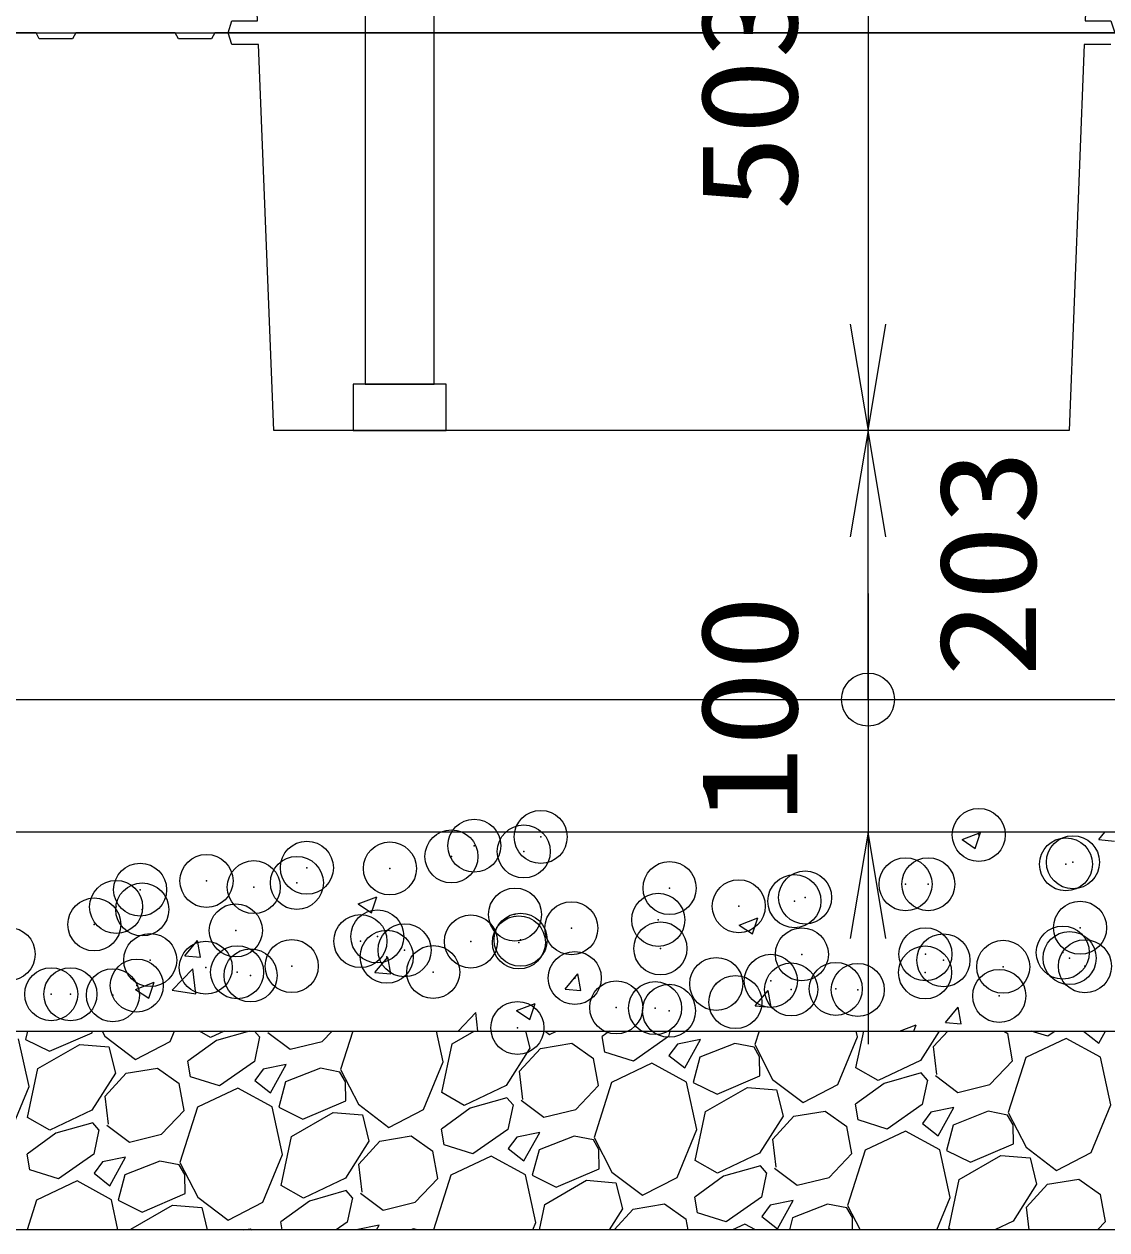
# Model space of a CAD drawing. Units: millimetres at full size. Extents: x 37600 to 71200, y 0 to 23760.
# Drawn here: x 58762 to 59579, y 6151 to 7060 of the extents above; entities that cross this region are included whole.
import ezdxf
from ezdxf.enums import TextEntityAlignment as Align

# ---------------------------------------------------------------- set-up
doc = ezdxf.new("R2010")
doc.units = ezdxf.units.MM
doc.header["$LTSCALE"] = 80.0044
doc.header["$PDMODE"] = 32
doc.header["$PDSIZE"] = 40
doc.linetypes.add('DASHED_SPACED', pattern=[12, 6, -6])
for name, color, linetype, lineweight in [('0_2', 4, 'Continuous', 13), ('FRP', 4, 'DASHED_SPACED', 13), ('寸法', 6, 'Continuous', 13), ('ﾊｯﾁﾝｸﾞ', 4, 'Continuous', 9)]:
    doc.layers.add(name, color=color, linetype=linetype, lineweight=lineweight)
doc.styles.add('ＭＳ ゴシック', font='')
doc.styles.get('ＭＳ ゴシック').set_extended_font_data('MS Gothic')

# ---------------------------------------------------------------- blocks, each defined once
blk = doc.blocks.new('open_arrow')
at = {"color": 0, "linetype": 'Continuous', "lineweight": -2}
blk.add_lwpolyline([(7.5, 1.25), (0, 0), (7.5, -1.25)], dxfattribs=at)
blk = doc.blocks.new('dimension_origin')
at = {"color": 0, "linetype": 'Continuous', "lineweight": -2}
blk.add_circle((0, 0), 1.25, dxfattribs=at)

msp = doc.modelspace()

# ---------------------------------------------------------------- linework, layer by layer
at = {"layer": '0_2', "color": 3}
for points in [[(58397, 7054), (62003, 7054), (62003, 9510), (58397, 9510)], [(59562.24, 7063), (59581.52, 7063), (59584.52, 7054), (58915.48, 7054), (58918.48, 7063), (58937.76, 7063), (58930, 7257), (59570, 7257)]]:
    msp.add_lwpolyline(points, close=True, dxfattribs=at)
for points in [[(59581.52, 7045), (59561.52, 7045), (59550, 6754), (58950, 6754), (58938.48, 7045), (58918.48, 7045), (58915.48, 7054), (58905.62, 7054), (58903.12, 7049.5), (58878.12, 7049.5), (58875.62, 7054), (58800.62, 7054), (58798.12, 7049.5), (58773.12, 7049.5), (58770.62, 7054), (58734.96, 7054)], [(58754.96, 6551), (59745.04, 6551)]]:
    msp.add_lwpolyline(points, dxfattribs=at)
at = {"layer": '0_2', "color": 7}
for points in [[(58250, 7034), (58250, 6884), (58500, 6884), (58500, 6301), (60000, 6301), (60000, 6884), (62150, 6884), (62150, 7034), (59850, 7034), (59850, 6451), (58650, 6451), (58650, 7034)], [(58500, 6301), (60000, 6301), (60000, 6151), (58500, 6151)]]:
    msp.add_lwpolyline(points, close=True, dxfattribs=at)
at = {"layer": 'FRP'}
msp.add_lwpolyline([(59019, 10140), (59019, 6789), (59071, 6789), (59071, 10260), (59019, 10260), (59019, 10172), (59034, 10172), (59034, 10185)], dxfattribs=at)
msp.add_lwpolyline([(59010, 6754), (59080, 6754), (59080, 6789), (59010, 6789)], close=True, dxfattribs=at)
at = {"layer": '寸法'}
for p, q in [((59398.33, 7257), (59398.33, 6754)), ((59398.33, 6551), (59398.33, 6754)), ((59398.33, 6631), (59398.33, 6291))]:
    msp.add_line(p, q, dxfattribs=at)
at = {"layer": 'ﾊｯﾁﾝｸﾞ'}
for p, q in [((59469.27, 6445.42), (59483.27, 6450.8)), ((59479.22, 6438.71), (59483.27, 6450.8)), ((59572.4, 6445.38), (59577.11, 6451)), ((59469.27, 6445.42), (59479.22, 6438.71)), ((59572.4, 6445.38), (59584.35, 6444.33)), ((59013.8, 6396.93), (59027.8, 6402.31)), ((59013.8, 6396.93), (59023.75, 6390.22)), ((59023.75, 6390.22), (59027.8, 6402.31)), ((59301.22, 6380.92), (59315.23, 6386.29)), ((59311.17, 6374.21), (59315.23, 6386.29)), ((59301.22, 6380.92), (59311.17, 6374.21)), ((58882.89, 6357.69), (58892.53, 6369.18)), ((58894.84, 6356.65), (58892.53, 6369.18)), ((58882.89, 6357.69), (58894.84, 6356.65)), ((59026.34, 6345.14), (59035.98, 6356.63)), ((59038.29, 6344.1), (59035.98, 6356.63)), ((58873.42, 6331.75), (58888.99, 6347.98)), ((58891.18, 6328.96), (58888.97, 6347.96)), ((59026.34, 6345.14), (59038.29, 6344.1)), ((59169.79, 6332.59), (59179.43, 6344.08)), ((59181.74, 6331.54), (59179.43, 6344.08)), ((58845.75, 6332.43), (58859.76, 6337.8)), ((58845.75, 6332.43), (58855.7, 6325.72)), ((58855.7, 6325.72), (58859.76, 6337.8)), ((58873.39, 6331.72), (58891.18, 6328.96)), ((59169.79, 6332.59), (59181.74, 6331.55)), ((59313.24, 6320.04), (59322.88, 6331.53)), ((59325.2, 6318.99), (59322.88, 6331.53)), ((59133.18, 6316.41), (59147.18, 6321.79)), ((59143.13, 6309.7), (59147.18, 6321.79)), ((59089.13, 6301), (59102.44, 6314.88)), ((59104.03, 6301), (59102.42, 6314.85)), ((59133.18, 6316.41), (59143.13, 6309.7)), ((59313.24, 6320.04), (59325.2, 6319)), ((59456.69, 6307.49), (59466.34, 6318.98)), ((59468.65, 6306.44), (59466.34, 6318.98)), ((59422.19, 6301), (59434.61, 6305.77)), ((59433.01, 6301), (59434.61, 6305.77)), ((59456.69, 6307.49), (59468.65, 6306.44)), ((58765.34, 6259.1), (58757.54, 6295.01)), ((58764.27, 6301), (58762.58, 6294.68)), ((58762.58, 6294.68), (58780.68, 6285.73)), ((58780.68, 6285.73), (58813.09, 6299.6)), ((58813.09, 6299.6), (58813.06, 6301)), ((58820.6, 6301), (58822.65, 6297.03)), ((58822.65, 6297.03), (58845.65, 6279.6)), ((58871.81, 6293.09), (58875.06, 6301)), ((58906.88, 6293.94), (58885.25, 6278.21)), ((58902.36, 6296.17), (58893.91, 6301)), ((58912.51, 6301), (58902.36, 6296.17)), ((58931.57, 6301), (58906.88, 6293.94)), ((58939.34, 6296.51), (58935.4, 6301)), ((58939.34, 6296.51), (58935.43, 6278.09)), ((58945.41, 6300.01), (58962.48, 6287.24)), ((58946.62, 6300.71), (58946.58, 6301)), ((58986.59, 6293.08), (58994.14, 6301)), ((59009.62, 6301), (59000.4, 6271.95)), ((59077.83, 6277.85), (59072.8, 6301)), ((59084.54, 6291.43), (59101.12, 6301)), ((59139.83, 6301), (59143.07, 6288.04)), ((59154.65, 6301), (59158.14, 6298.35)), ((59158.14, 6298.35), (59163.27, 6301)), ((59203.28, 6301), (59197.73, 6296.97)), ((59199.7, 6285.17), (59197.73, 6296.97)), ((59247.92, 6296.84), (59221.43, 6278.32)), ((59248.8, 6301), (59247.92, 6296.84)), ((59271.89, 6294.52), (59254.54, 6290.97)), ((59260.01, 6273.11), (59271.89, 6294.52)), ((59316.16, 6301), (59312.89, 6290.71)), ((59375.54, 6260.6), (59390.31, 6296.61)), ((59389.2, 6273.34), (59395.08, 6301)), ((59390.31, 6296.61), (59389.36, 6301)), ((59451.89, 6301), (59437.8, 6278.76)), ((59447.82, 6289.4), (59458.51, 6301)), ((59500.9, 6301), (59503.7, 6299.03)), ((59507.43, 6278.55), (59503.7, 6299.03)), ((59547.82, 6295.4), (59517.32, 6281.03)), ((59533.92, 6297.08), (59521.47, 6301)), ((59539.53, 6301), (59533.92, 6297.08)), ((59573.76, 6281.28), (59547.82, 6295.4)), ((59560.88, 6301), (59572.49, 6291.86)), ((59572.49, 6291.86), (59577.57, 6301)), ((58772.05, 6272.67), (58803.57, 6290.87)), ((58803.57, 6290.87), (58825.64, 6289.06)), ((58825.64, 6289.06), (58830.59, 6269.29)), ((58845.65, 6279.6), (58871.81, 6293.09)), ((58962.48, 6287.24), (58986.59, 6293.08)), ((59076.71, 6254.58), (59084.54, 6291.43)), ((59143.07, 6288.04), (59125.31, 6260.01)), ((59135.34, 6270.64), (59151.24, 6287.91)), ((59151.24, 6287.91), (59174.84, 6291.83)), ((59174.84, 6291.83), (59191.21, 6280.27)), ((59221.43, 6278.32), (59199.7, 6285.17)), ((59254.54, 6290.97), (59248.16, 6282.43)), ((59297.78, 6291.68), (59271.43, 6281.32)), ((59312.38, 6288.8), (59297.78, 6291.68)), ((59316.58, 6281.52), (59312.38, 6288.8)), ((59312.89, 6290.71), (59326.38, 6264.55)), ((59450.35, 6268.23), (59447.82, 6289.4)), ((58887.21, 6266.41), (58885.25, 6278.21)), ((58935.43, 6278.09), (58908.95, 6259.56)), ((58959.41, 6275.76), (58942.06, 6272.21)), ((58947.52, 6254.35), (58959.41, 6275.76)), ((59063.05, 6241.84), (59077.83, 6277.85)), ((59194.95, 6259.79), (59191.21, 6280.27)), ((59235.33, 6276.65), (59204.83, 6262.27)), ((59261.27, 6262.52), (59235.33, 6276.65)), ((59248.16, 6282.43), (59260.01, 6273.11)), ((59271.43, 6281.32), (59266.31, 6262.2)), ((59316.82, 6267.11), (59316.58, 6281.52)), ((59437.8, 6278.76), (59406.09, 6263.69)), ((59490.32, 6260.59), (59507.43, 6278.55)), ((59517.32, 6281.03), (59504.14, 6239.47)), ((59581.56, 6245.37), (59573.76, 6281.28)), ((58764.23, 6235.82), (58772.05, 6272.67)), ((58830.59, 6269.29), (58812.83, 6241.25)), ((58822.85, 6251.89), (58838.75, 6269.15)), ((58838.75, 6269.15), (58862.35, 6273.07)), ((58862.35, 6273.07), (58878.72, 6261.51)), ((58942.06, 6272.21), (58935.67, 6263.68)), ((58985.29, 6272.93), (58958.94, 6262.56)), ((58999.89, 6270.04), (58985.29, 6272.93)), ((59004.09, 6262.77), (58999.89, 6270.04)), ((59000.41, 6271.95), (59013.89, 6245.79)), ((59137.86, 6249.47), (59135.34, 6270.64)), ((59284.41, 6253.25), (59316.82, 6267.11)), ((59406.09, 6263.69), (59389.2, 6273.34)), ((59438.36, 6269.39), (59410.61, 6261.45)), ((59443.08, 6264.03), (59438.36, 6269.39)), ((59449.14, 6267.53), (59466.21, 6254.75)), ((58750.57, 6223.09), (58765.34, 6259.1)), ((58882.46, 6241.04), (58878.72, 6261.51)), ((58908.95, 6259.56), (58887.21, 6266.41)), ((58922.85, 6257.89), (58892.35, 6243.51)), ((58948.78, 6243.76), (58922.85, 6257.89)), ((58935.67, 6263.68), (58947.52, 6254.35)), ((58958.94, 6262.56), (58953.82, 6243.44)), ((59004.33, 6248.35), (59004.09, 6262.77)), ((59125.31, 6260.01), (59093.6, 6244.93)), ((59177.84, 6241.83), (59194.95, 6259.79)), ((59204.83, 6262.27), (59191.65, 6220.71)), ((59269.07, 6226.61), (59261.27, 6262.52)), ((59266.31, 6262.2), (59284.41, 6253.25)), ((59275.78, 6240.18), (59307.31, 6258.38)), ((59307.31, 6258.38), (59329.37, 6256.57)), ((59326.38, 6264.55), (59349.38, 6247.11)), ((59349.38, 6247.11), (59375.54, 6260.6)), ((59410.61, 6261.45), (59388.98, 6245.72)), ((59443.08, 6264.03), (59439.16, 6245.6)), ((59466.21, 6254.75), (59490.32, 6260.59)), ((58825.38, 6230.71), (58822.85, 6251.89)), ((58971.92, 6234.49), (59004.33, 6248.35)), ((59093.6, 6244.93), (59076.71, 6254.58)), ((59125.88, 6250.63), (59098.13, 6242.69)), ((59130.59, 6245.27), (59125.88, 6250.63)), ((59136.65, 6248.77), (59153.72, 6235.99)), ((59329.37, 6256.57), (59334.32, 6236.8)), ((58812.83, 6241.25), (58781.11, 6226.17)), ((58865.35, 6223.08), (58882.46, 6241.04)), ((58892.35, 6243.51), (58879.16, 6201.95)), ((58956.58, 6207.85), (58948.78, 6243.76)), ((58953.82, 6243.44), (58971.92, 6234.49)), ((58963.3, 6221.43), (58994.82, 6239.63)), ((58994.82, 6239.63), (59016.88, 6237.82)), ((59013.89, 6245.79), (59036.89, 6228.35)), ((59036.89, 6228.35), (59063.05, 6241.84)), ((59098.13, 6242.69), (59076.49, 6226.97)), ((59130.59, 6245.27), (59126.68, 6226.84)), ((59153.72, 6235.99), (59177.84, 6241.83)), ((59267.96, 6203.34), (59275.78, 6240.18)), ((59342.48, 6236.66), (59366.08, 6240.59)), ((59366.08, 6240.59), (59382.45, 6229.03)), ((59390.94, 6233.93), (59388.98, 6245.72)), ((59439.16, 6245.6), (59412.68, 6227.08)), ((59445.79, 6239.73), (59439.4, 6231.19)), ((59463.14, 6243.28), (59445.79, 6239.73)), ((59451.25, 6221.86), (59463.14, 6243.28)), ((59489.02, 6240.44), (59462.68, 6230.08)), ((59503.62, 6237.55), (59489.02, 6240.44)), ((59504.14, 6239.47), (59517.62, 6213.3)), ((59566.78, 6209.36), (59581.56, 6245.37)), ((58781.11, 6226.17), (58764.23, 6235.82)), ((58813.39, 6231.87), (58785.64, 6223.94)), ((58818.1, 6226.51), (58813.39, 6231.87)), ((59016.88, 6237.82), (59021.83, 6218.04)), ((59334.32, 6236.8), (59316.56, 6208.76)), ((59326.58, 6219.4), (59342.48, 6236.66)), ((59412.68, 6227.08), (59390.94, 6233.93)), ((59439.4, 6231.19), (59451.25, 6221.86)), ((59462.68, 6230.08), (59457.55, 6210.95)), ((59507.82, 6230.28), (59503.62, 6237.55)), ((59508.06, 6215.87), (59507.82, 6230.28)), ((58785.64, 6223.94), (58764, 6208.21)), ((58818.1, 6226.51), (58814.19, 6208.09)), ((58824.16, 6230.01), (58841.24, 6217.24)), ((58841.24, 6217.24), (58865.35, 6223.08)), ((58955.47, 6184.58), (58963.3, 6221.43)), ((59029.99, 6217.91), (59053.59, 6221.83)), ((59053.59, 6221.83), (59069.97, 6210.27)), ((59078.45, 6215.17), (59076.49, 6226.97)), ((59126.68, 6226.84), (59100.19, 6208.32)), ((59150.65, 6224.52), (59133.3, 6220.97)), ((59138.76, 6203.11), (59150.65, 6224.52)), ((59176.54, 6221.68), (59150.19, 6211.32)), ((59191.14, 6218.8), (59176.54, 6221.68)), ((59254.3, 6190.6), (59269.07, 6226.61)), ((59386.19, 6208.55), (59382.45, 6229.03)), ((59426.58, 6225.4), (59396.08, 6211.03)), ((59452.51, 6211.28), (59426.58, 6225.4)), ((59021.83, 6218.04), (59004.07, 6190.01)), ((59014.09, 6200.64), (59029.99, 6217.91)), ((59100.19, 6208.32), (59078.45, 6215.17)), ((59133.3, 6220.97), (59126.91, 6212.43)), ((59126.91, 6212.43), (59138.76, 6203.11)), ((59195.34, 6211.52), (59191.14, 6218.8)), ((59191.65, 6220.71), (59205.14, 6194.55)), ((59329.11, 6198.23), (59326.58, 6219.4)), ((59475.65, 6202), (59508.06, 6215.87)), ((59517.62, 6213.3), (59540.62, 6195.87)), ((58765.97, 6196.41), (58764, 6208.21)), ((58814.19, 6208.09), (58787.7, 6189.56)), ((58838.16, 6205.76), (58820.81, 6202.21)), ((58826.28, 6184.35), (58838.16, 6205.76)), ((58864.05, 6202.93), (58837.7, 6192.56)), ((58878.65, 6200.04), (58864.05, 6202.93)), ((58941.81, 6171.84), (58956.58, 6207.85)), ((59073.7, 6189.79), (59069.97, 6210.27)), ((59114.09, 6206.65), (59083.59, 6192.27)), ((59140.03, 6192.52), (59114.09, 6206.65)), ((59150.19, 6211.32), (59145.06, 6192.2)), ((59195.57, 6197.11), (59195.34, 6211.52)), ((59284.85, 6193.69), (59267.96, 6203.34)), ((59316.56, 6208.76), (59284.85, 6193.69)), ((59369.08, 6190.59), (59386.19, 6208.55)), ((59396.08, 6211.03), (59382.89, 6169.47)), ((59460.31, 6175.37), (59452.51, 6211.28)), ((59457.55, 6210.95), (59475.65, 6202)), ((59467.03, 6188.94), (59498.55, 6207.14)), ((59498.55, 6207.14), (59520.61, 6205.33)), ((59520.61, 6205.33), (59525.56, 6185.56)), ((59540.62, 6195.87), (59566.78, 6209.36)), ((58787.7, 6189.56), (58765.97, 6196.41)), ((58820.81, 6202.21), (58814.43, 6193.68)), ((58882.85, 6192.77), (58878.65, 6200.04)), ((58879.16, 6201.95), (58892.65, 6175.79)), ((59016.62, 6179.47), (59014.09, 6200.64)), ((59163.16, 6183.25), (59195.57, 6197.11)), ((59205.14, 6194.55), (59228.14, 6177.11)), ((59317.12, 6199.39), (59289.37, 6191.45)), ((59321.83, 6194.03), (59317.12, 6199.39)), ((59321.83, 6194.03), (59317.92, 6175.6)), ((59327.89, 6197.53), (59344.97, 6184.75)), ((58801.6, 6187.89), (58771.1, 6173.51)), ((58827.54, 6173.76), (58801.6, 6187.89)), ((58814.43, 6193.68), (58826.28, 6184.35)), ((58837.7, 6192.56), (58832.58, 6173.44)), ((58883.09, 6178.35), (58882.85, 6192.77)), ((59004.07, 6190.01), (58972.36, 6174.93)), ((59056.59, 6171.83), (59073.7, 6189.79)), ((59083.59, 6192.27), (59070.5, 6151)), ((59147.83, 6156.61), (59140.03, 6192.52)), ((59145.06, 6192.2), (59163.16, 6183.25)), ((59154.54, 6170.18), (59186.06, 6188.38)), ((59186.06, 6188.38), (59208.12, 6186.57)), ((59208.12, 6186.57), (59213.07, 6166.8)), ((59228.14, 6177.11), (59254.3, 6190.6)), ((59289.37, 6191.45), (59267.73, 6175.72)), ((59344.97, 6184.75), (59369.08, 6190.59)), ((59459.2, 6152.09), (59467.03, 6188.94)), ((59525.56, 6185.56), (59507.8, 6157.52)), ((59517.82, 6168.16), (59533.72, 6185.42)), ((59533.72, 6185.42), (59557.32, 6189.34)), ((59557.32, 6189.34), (59573.7, 6177.78)), ((58850.68, 6164.49), (58883.09, 6178.35)), ((58892.65, 6175.79), (58915.65, 6158.35)), ((58972.36, 6174.93), (58955.47, 6184.58)), ((59004.63, 6180.63), (58976.88, 6172.69)), ((59009.34, 6175.27), (59004.63, 6180.63)), ((59015.41, 6178.77), (59032.48, 6165.99)), ((59269.7, 6163.93), (59267.73, 6175.72)), ((59317.92, 6175.6), (59291.43, 6157.08)), ((59577.43, 6157.31), (59573.7, 6177.78)), ((58771.1, 6173.51), (58763.96, 6151)), ((58832.48, 6151), (58827.54, 6173.76)), ((58832.58, 6173.44), (58850.68, 6164.49)), ((58842.05, 6151.43), (58873.57, 6169.63)), ((58873.57, 6169.63), (58895.64, 6167.82)), ((58895.64, 6167.82), (58899.85, 6151)), ((58915.65, 6158.35), (58941.81, 6171.84)), ((58976.88, 6172.69), (58955.25, 6156.97)), ((59009.34, 6175.27), (59005.43, 6156.84)), ((59032.48, 6165.99), (59056.59, 6171.83)), ((59150.47, 6151), (59154.54, 6170.18)), ((59213.07, 6166.8), (59203.07, 6151)), ((59206.81, 6151), (59221.24, 6166.66)), ((59221.24, 6166.66), (59244.84, 6170.59)), ((59244.84, 6170.59), (59261.21, 6159.03)), ((59324.54, 6169.73), (59318.16, 6161.19)), ((59341.89, 6173.28), (59324.54, 6169.73)), ((59330.01, 6151.86), (59341.89, 6173.28)), ((59367.78, 6170.44), (59341.43, 6160.08)), ((59382.38, 6167.55), (59367.78, 6170.44)), ((59386.58, 6160.28), (59382.38, 6167.55)), ((59382.89, 6169.47), (59392.41, 6151)), ((59450.32, 6151), (59460.31, 6175.37)), ((59519.87, 6151), (59517.82, 6168.16)), ((59262.67, 6151), (59261.21, 6159.03)), ((59291.43, 6157.08), (59269.7, 6163.93)), ((59318.16, 6161.19), (59330.01, 6151.86)), ((59341.43, 6160.08), (59339, 6151)), ((59386.73, 6151), (59386.58, 6160.28)), ((59507.8, 6157.52), (59494.09, 6151)), ((58841.96, 6151), (58842.05, 6151.43)), ((58927.35, 6151), (58932.35, 6151.83)), ((58932.35, 6151.83), (58933.52, 6151)), ((58956.24, 6151), (58955.25, 6156.97)), ((59005.43, 6156.84), (58997.08, 6151)), ((59029.41, 6154.52), (59012.2, 6151)), ((59027.45, 6151), (59029.41, 6154.52)), ((59055.29, 6151.68), (59053.56, 6151)), ((59058.75, 6151), (59055.29, 6151.68)), ((59145.53, 6151), (59147.83, 6156.61)), ((59305.33, 6155.4), (59295.99, 6151)), ((59313.42, 6151), (59305.33, 6155.4)), ((59461.11, 6151), (59459.2, 6152.09)), ((59571.43, 6151), (59577.43, 6157.31))]:
    msp.add_line(p, q, dxfattribs=at)
for p in [(59151.38, 6447.4), (59481.91, 6448.89), (59101.31, 6440.81), (59084.07, 6432.74), (59138.65, 6436.45), (58975, 6424.18), (59037.63, 6423.64), (59547.68, 6426.74), (59552.94, 6428.31), (58899.25, 6414.21), (58967.43, 6412.72), (59426.63, 6411.68), (59443.81, 6411.75), (58849.18, 6407.62), (58934.94, 6409.56), (59248.63, 6408.85), (59350.89, 6401.71), (58831.07, 6394.57), (58850.8, 6392.7), (59300.82, 6395.12), (59342.79, 6398.95), (59131.99, 6388.83), (59240.1, 6384.86), (58814.62, 6381.39), (58921.38, 6376.88), (59174.51, 6378.49), (59558.29, 6378.9), (59015.36, 6368.81), (59028.14, 6372.37), (59098.76, 6368.52), (59134.91, 6367.86), (59136.22, 6369.87), (58750.02, 6359.04), (59035.2, 6357.06), (59048.69, 6361.93), (59241.67, 6363.35), (59348.44, 6358.84), (59441.65, 6358.88), (59545.25, 6360.17), (59550.4, 6356.02), (58856.79, 6354.53), (58898.72, 6348.79), (58963.55, 6350.02), (59455.2, 6354.33), (59500.33, 6349.43), (59561.97, 6349.82), (58922.38, 6345.3), (58932.51, 6342.98), (59070.31, 6345.51), (59177.08, 6340.99), (59325.01, 6338.86), (59441.38, 6345.17), (58782.08, 6328.77), (58796.57, 6328.73), (58846.64, 6335.32), (59283.84, 6336.48), (59340.35, 6332.37), (59374.02, 6332.8), (59390.61, 6331.97), (58828.64, 6327.99), (59298.27, 6322.83), (59497.37, 6327.46), (59208.38, 6318.84), (59237.67, 6318.28), (59248.2, 6316.24), (59133.79, 6303.29)]:
    msp.add_point(p, dxfattribs=at)

# ---------------------------------------------------------------- block references
at = {"layer": '寸法'}
for name, p, xscale, yscale, rotation in [('open_arrow', (59398.33, 6754), 10.7, 10.7, 90), ('open_arrow', (59398.33, 6754), 10.7, 10.7, 270), ('dimension_origin', (59398.33, 6551), 16, 16, 90), ('dimension_origin', (59398.33, 6551), 16, 16, 90), ('open_arrow', (59398.33, 6451), 10.7, 10.7, 270)]:
    msp.add_blockref(name, p, dxfattribs=dict(at, xscale=xscale, yscale=yscale, rotation=rotation))

# ---------------------------------------------------------------- texts
at = {"layer": '寸法', "style": 'ＭＳ ゴシック', "width": 1.15}
for s, p in [('503', (59308.33, 7005.5)), ('203', (59488.33, 6654)), ('100', (59308.33, 6544))]:
    msp.add_text(s, height=73.31, rotation=90, dxfattribs=at).set_placement(p, align=Align.MIDDLE_CENTER)

doc.saveas('drawing.dxf')
